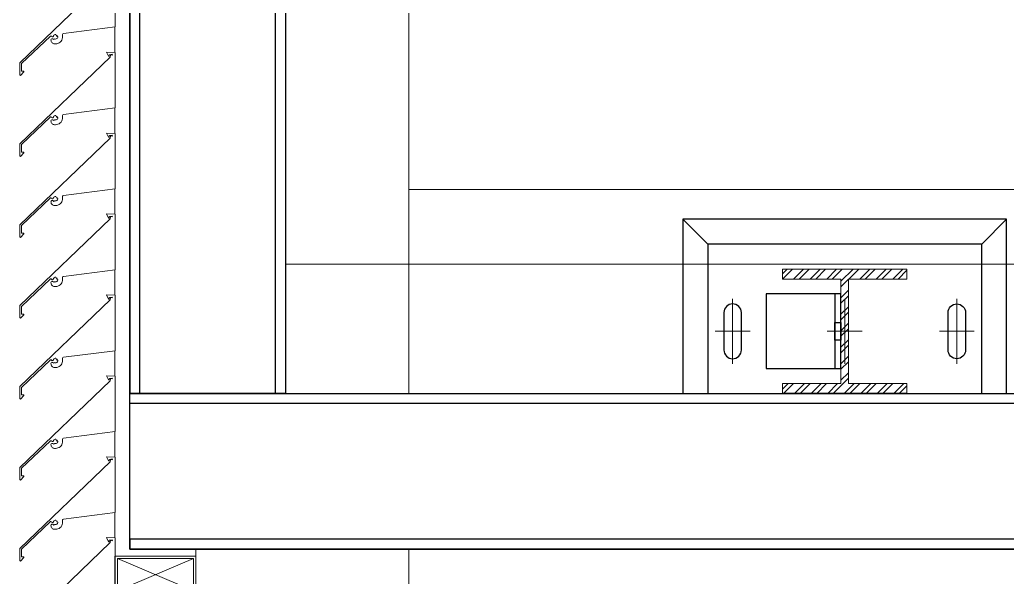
# Model space of a CAD drawing. Header units: millimetres. Extents: x -220592 to 404889, y -217665 to 38245.
# Drawn here: x 31012 to 31805, y -42267 to -41820 of the extents above; entities that cross this region are included whole.
import ezdxf

# ---------------------------------------------------------------- set-up
doc = ezdxf.new("R2010")
doc.units = ezdxf.units.MM
doc.set_wipeout_variables(frame=1)
doc.linetypes.add('XKITLINE00', pattern=[0])
doc.linetypes.add('XKITLINE02', pattern=[4, 2, -2])
for name, color, linetype in [('000 - 0_HIDE_OBJ_FRAMING_DEF_SUB_1', 7, 'Continuous'), ('000 - STRUCTURE_STEEL_ACCESORIES_HATCH_', 7, 'Continuous'), ('000 - STRUCTURE_STEEL_ACCESORIES_HIDDEN_', 7, 'Continuous'), ('000 - STRUCTURE_STEEL_ACCESORIES_MAIN_COLOR_1', 7, 'Continuous'), ('000 - STRUCTURE_STEEL_FRAMING_CUT_COLOR_4', 7, 'Continuous'), ('000 - STRUCTURE_STEEL_FRAMING_DEF_SUB', 7, 'Continuous'), ('000 - STRUCTURE_STEEL_FRAMING_HIDDEN_', 7, 'Continuous'), ('000 - STRUCTURE_STEEL_FRAMING_SUB_COLOR_1', 7, 'Continuous'), ('000 - STRUCTURE_STEEL_FRAMING_SUB_COLOR_2', 7, 'Continuous'), ('000 - STRUCTURE_STEEL_FRAMING_WIPEOUT_', 7, 'Continuous')]:
    doc.layers.add(name, color=color, linetype=linetype)
doc.layers.add('Part', color=7, linetype='Continuous', lineweight=0)

# ---------------------------------------------------------------- blocks, each defined once
blk = doc.blocks.new('*A13546')
at = {"layer": 'Part', "color": 7, "linetype": 'XKITLINE00', "lineweight": 0}
for p, q in [((-138.958652, 99.640731), (-138.958652, 100.525601)), ((-138.308652, 92.345149), (-138.308652, 100.525601)), ((-138.958652, 98.990731), (-138.958652, 99.195027)), ((-138.958652, 98.340731), (-138.958652, 98.545027)), ((-138.958652, 97.690731), (-138.958652, 97.895027)), ((-138.958652, 97.040731), (-138.958652, 97.245027)), ((-138.958652, 96.390731), (-138.958652, 96.595027)), ((-138.958652, 95.740731), (-138.958652, 95.945027)), ((-138.958652, 95.090731), (-138.958652, 95.295027)), ((-138.958652, 94.440731), (-138.958652, 94.645027)), ((-138.958652, 93.790731), (-138.958652, 93.995027)), ((-138.958652, 93.140731), (-138.958652, 93.345027)), ((-138.958652, 92.490731), (-138.958652, 92.695027))]:
    blk.add_line(p, q, dxfattribs=at)
blk = doc.blocks.new('*A13870')
at = {"layer": 'Part', "color": 7, "linetype": 'XKITLINE00', "lineweight": 0}
for p, q in [((-138.998255, 92.453389), (-139.723377, 91.757143)), ((-138.958462, 92.490723), (-139.026148, 92.493345)), ((-139.026148, 92.493345), (-139.010613, 92.459858)), ((-139.010613, 92.459858), (-139.00549, 92.46027)), ((-139.00549, 92.46027), (-139.005361, 92.472461)), ((-139.005361, 92.472461), (-138.980378, 92.475601)), ((-138.995358, 92.471932), (-138.998255, 92.453389)), ((-138.995358, 92.471932), (-138.978342, 92.469028)), ((-138.980378, 92.475601), (-138.978342, 92.469028)), ((-138.958455, 92.045053), (-138.958462, 92.490723)), ((-139.708341, 91.750776), (-139.477326, 91.972179)), ((-139.477326, 91.972179), (-139.472166, 91.973271)), ((-139.472166, 91.973271), (-139.468512, 91.968644)), ((-139.453971, 91.969153), (-139.450857, 91.976726)), ((-139.450857, 91.976726), (-139.44619, 91.981513)), ((-139.44619, 91.981513), (-139.440114, 91.984303)), ((-139.440114, 91.984303), (-139.433442, 91.984725)), ((-139.433442, 91.984725), (-139.43112, 91.977335)), ((-139.43112, 91.977335), (-139.423955, 91.976391)), ((-139.423955, 91.976391), (-139.425124, 91.969331)), ((-139.380912, 91.979759), (-139.380672, 91.985281)), ((-139.379426, 91.969625), (-139.380912, 91.979759)), ((-139.380672, 91.985281), (-139.377536, 91.989833)), ((-139.379801, 91.959389), (-139.379426, 91.969625)), ((-139.377536, 91.989833), (-139.372461, 91.992023)), ((-139.372461, 91.992023), (-138.958455, 92.045053)), ((-139.470019, 91.947361), (-139.472659, 91.941887)), ((-139.472659, 91.941887), (-139.472163, 91.934117)), ((-139.472163, 91.934117), (-139.470428, 91.928621)), ((-139.470428, 91.928621), (-139.467674, 91.923558)), ((-139.464875, 91.950598), (-139.470019, 91.947361)), ((-139.468512, 91.968644), (-139.464048, 91.96479)), ((-139.467674, 91.923558), (-139.464002, 91.919115)), ((-139.458797, 91.95061), (-139.464875, 91.950598)), ((-139.464048, 91.96479), (-139.458154, 91.964996)), ((-139.464002, 91.919115), (-139.459549, 91.915457)), ((-139.459549, 91.915457), (-139.454479, 91.912717)), ((-139.453641, 91.947392), (-139.458797, 91.95061)), ((-139.458154, 91.964996), (-139.453971, 91.969153)), ((-139.454479, 91.912717), (-139.448978, 91.910998)), ((-139.450699, 91.94192), (-139.453641, 91.947392)), ((-139.448669, 91.946901), (-139.450699, 91.94192)), ((-139.448978, 91.910998), (-139.44325, 91.910362)), ((-139.443858, 91.949308), (-139.448669, 91.946901)), ((-139.43794, 91.948403), (-139.443858, 91.949308)), ((-139.44325, 91.910362), (-139.436451, 91.910264)), ((-139.43144, 91.948747), (-139.43794, 91.948403)), ((-139.436451, 91.910264), (-139.426238, 91.911049)), ((-139.425472, 91.951345), (-139.43144, 91.948747)), ((-139.426238, 91.911049), (-139.416337, 91.913672)), ((-139.42079, 91.955867), (-139.425472, 91.951345)), ((-139.425124, 91.969331), (-139.417418, 91.968225)), ((-139.417988, 91.961741), (-139.42079, 91.955867)), ((-139.417418, 91.968225), (-139.417988, 91.961741)), ((-139.416337, 91.913672), (-139.407074, 91.918045)), ((-139.407074, 91.918045), (-139.398758, 91.924023)), ((-139.398758, 91.924023), (-139.391662, 91.93141)), ((-139.391662, 91.93141), (-139.386022, 91.93996)), ((-139.386022, 91.93996), (-139.382024, 91.94939)), ((-139.382024, 91.94939), (-139.379801, 91.959389)), ((-139.723377, 91.757143), (-139.722824, 91.657992)), ((-139.707999, 91.68943), (-139.708341, 91.750776)), ((-139.722824, 91.657992), (-139.718143, 91.655523)), ((-139.718143, 91.655523), (-139.689494, 91.684412)), ((-139.690579, 91.689333), (-139.707999, 91.68943)), ((-139.689494, 91.684412), (-139.690579, 91.689333))]:
    blk.add_line(p, q, dxfattribs=at)
blk = doc.blocks.new('*A13871')
at = {"layer": 'Part', "color": 7, "linetype": 'XKITLINE00', "lineweight": 0}
for p, q in [((-138.998255, 93.103389), (-139.723377, 92.407143)), ((-138.958462, 93.140723), (-139.026148, 93.143345)), ((-139.026148, 93.143345), (-139.010613, 93.109858)), ((-139.010613, 93.109858), (-139.00549, 93.11027)), ((-139.00549, 93.11027), (-139.005361, 93.122461)), ((-139.005361, 93.122461), (-138.980378, 93.125601)), ((-138.995358, 93.121932), (-138.998255, 93.103389)), ((-138.995358, 93.121932), (-138.978342, 93.119028)), ((-138.980378, 93.125601), (-138.978342, 93.119028)), ((-138.958455, 92.695053), (-138.958462, 93.140723)), ((-139.372461, 92.642023), (-138.958455, 92.695053)), ((-139.708341, 92.400776), (-139.477326, 92.622179)), ((-139.477326, 92.622179), (-139.472166, 92.623271)), ((-139.472166, 92.623271), (-139.468512, 92.618644)), ((-139.468512, 92.618644), (-139.464048, 92.61479)), ((-139.464048, 92.61479), (-139.458154, 92.614996)), ((-139.458154, 92.614996), (-139.453971, 92.619153)), ((-139.453971, 92.619153), (-139.450857, 92.626726)), ((-139.450857, 92.626726), (-139.44619, 92.631513)), ((-139.44619, 92.631513), (-139.440114, 92.634303)), ((-139.440114, 92.634303), (-139.433442, 92.634725)), ((-139.433442, 92.634725), (-139.43112, 92.627335)), ((-139.43112, 92.627335), (-139.423955, 92.626391)), ((-139.42079, 92.605867), (-139.425472, 92.601345)), ((-139.423955, 92.626391), (-139.425124, 92.619331)), ((-139.425124, 92.619331), (-139.417418, 92.618225)), ((-139.417988, 92.611741), (-139.42079, 92.605867)), ((-139.417418, 92.618225), (-139.417988, 92.611741)), ((-139.382024, 92.59939), (-139.379801, 92.609389)), ((-139.380912, 92.629759), (-139.380672, 92.635281)), ((-139.379426, 92.619625), (-139.380912, 92.629759)), ((-139.380672, 92.635281), (-139.377536, 92.639833)), ((-139.379801, 92.609389), (-139.379426, 92.619625)), ((-139.377536, 92.639833), (-139.372461, 92.642023)), ((-139.470019, 92.597361), (-139.472659, 92.591887)), ((-139.472659, 92.591887), (-139.472163, 92.584117)), ((-139.472163, 92.584117), (-139.470428, 92.578621)), ((-139.470428, 92.578621), (-139.467674, 92.573558)), ((-139.464875, 92.600598), (-139.470019, 92.597361)), ((-139.467674, 92.573558), (-139.464002, 92.569115)), ((-139.458797, 92.60061), (-139.464875, 92.600598)), ((-139.464002, 92.569115), (-139.459549, 92.565457)), ((-139.459549, 92.565457), (-139.454479, 92.562717)), ((-139.453641, 92.597392), (-139.458797, 92.60061)), ((-139.454479, 92.562717), (-139.448978, 92.560998)), ((-139.450699, 92.59192), (-139.453641, 92.597392)), ((-139.448669, 92.596901), (-139.450699, 92.59192)), ((-139.448978, 92.560998), (-139.44325, 92.560362)), ((-139.443858, 92.599308), (-139.448669, 92.596901)), ((-139.43794, 92.598403), (-139.443858, 92.599308)), ((-139.44325, 92.560362), (-139.436451, 92.560264)), ((-139.43144, 92.598747), (-139.43794, 92.598403)), ((-139.436451, 92.560264), (-139.426238, 92.561049)), ((-139.425472, 92.601345), (-139.43144, 92.598747)), ((-139.426238, 92.561049), (-139.416337, 92.563672)), ((-139.416337, 92.563672), (-139.407074, 92.568045)), ((-139.407074, 92.568045), (-139.398758, 92.574023)), ((-139.398758, 92.574023), (-139.391662, 92.58141)), ((-139.391662, 92.58141), (-139.386022, 92.58996)), ((-139.386022, 92.58996), (-139.382024, 92.59939)), ((-139.723377, 92.407143), (-139.722824, 92.307992)), ((-139.707999, 92.33943), (-139.708341, 92.400776)), ((-139.722824, 92.307992), (-139.718143, 92.305523)), ((-139.718143, 92.305523), (-139.689494, 92.334412)), ((-139.690579, 92.339333), (-139.707999, 92.33943)), ((-139.689494, 92.334412), (-139.690579, 92.339333))]:
    blk.add_line(p, q, dxfattribs=at)
blk = doc.blocks.new('*A13872')
at = {"layer": 'Part', "color": 7, "linetype": 'XKITLINE00', "lineweight": 0}
for p, q in [((-138.958462, 93.790723), (-139.026148, 93.793345)), ((-139.026148, 93.793345), (-139.010613, 93.759858)), ((-138.998255, 93.753389), (-139.723377, 93.057143)), ((-139.010613, 93.759858), (-139.00549, 93.76027)), ((-139.00549, 93.76027), (-139.005361, 93.772461)), ((-139.005361, 93.772461), (-138.980378, 93.775601)), ((-138.995358, 93.771932), (-138.998255, 93.753389)), ((-138.995358, 93.771932), (-138.978342, 93.769028)), ((-138.980378, 93.775601), (-138.978342, 93.769028)), ((-138.958455, 93.345053), (-138.958462, 93.790723)), ((-139.372461, 93.292023), (-138.958455, 93.345053)), ((-139.708341, 93.050776), (-139.477326, 93.272179)), ((-139.477326, 93.272179), (-139.472166, 93.273271)), ((-139.470019, 93.247361), (-139.472659, 93.241887)), ((-139.472659, 93.241887), (-139.472163, 93.234117)), ((-139.472166, 93.273271), (-139.468512, 93.268644)), ((-139.464875, 93.250598), (-139.470019, 93.247361)), ((-139.468512, 93.268644), (-139.464048, 93.26479)), ((-139.458797, 93.25061), (-139.464875, 93.250598)), ((-139.464048, 93.26479), (-139.458154, 93.264996)), ((-139.453641, 93.247392), (-139.458797, 93.25061)), ((-139.458154, 93.264996), (-139.453971, 93.269153)), ((-139.453971, 93.269153), (-139.450857, 93.276726)), ((-139.450699, 93.24192), (-139.453641, 93.247392)), ((-139.450857, 93.276726), (-139.44619, 93.281513)), ((-139.448669, 93.246901), (-139.450699, 93.24192)), ((-139.443858, 93.249308), (-139.448669, 93.246901)), ((-139.44619, 93.281513), (-139.440114, 93.284303)), ((-139.43794, 93.248403), (-139.443858, 93.249308)), ((-139.440114, 93.284303), (-139.433442, 93.284725)), ((-139.43144, 93.248747), (-139.43794, 93.248403)), ((-139.433442, 93.284725), (-139.43112, 93.277335)), ((-139.425472, 93.251345), (-139.43144, 93.248747)), ((-139.43112, 93.277335), (-139.423955, 93.276391)), ((-139.42079, 93.255867), (-139.425472, 93.251345)), ((-139.423955, 93.276391), (-139.425124, 93.269331)), ((-139.425124, 93.269331), (-139.417418, 93.268225)), ((-139.417988, 93.261741), (-139.42079, 93.255867)), ((-139.417418, 93.268225), (-139.417988, 93.261741)), ((-139.391662, 93.23141), (-139.386022, 93.23996)), ((-139.386022, 93.23996), (-139.382024, 93.24939)), ((-139.382024, 93.24939), (-139.379801, 93.259389)), ((-139.380912, 93.279759), (-139.380672, 93.285281)), ((-139.379426, 93.269625), (-139.380912, 93.279759)), ((-139.380672, 93.285281), (-139.377536, 93.289833)), ((-139.379801, 93.259389), (-139.379426, 93.269625)), ((-139.377536, 93.289833), (-139.372461, 93.292023)), ((-139.472163, 93.234117), (-139.470428, 93.228621)), ((-139.470428, 93.228621), (-139.467674, 93.223558)), ((-139.467674, 93.223558), (-139.464002, 93.219115)), ((-139.464002, 93.219115), (-139.459549, 93.215457)), ((-139.459549, 93.215457), (-139.454479, 93.212717)), ((-139.454479, 93.212717), (-139.448978, 93.210998)), ((-139.448978, 93.210998), (-139.44325, 93.210362)), ((-139.44325, 93.210362), (-139.436451, 93.210264)), ((-139.436451, 93.210264), (-139.426238, 93.211049)), ((-139.426238, 93.211049), (-139.416337, 93.213672)), ((-139.416337, 93.213672), (-139.407074, 93.218045)), ((-139.407074, 93.218045), (-139.398758, 93.224023)), ((-139.398758, 93.224023), (-139.391662, 93.23141)), ((-139.723377, 93.057143), (-139.722824, 92.957992)), ((-139.707999, 92.98943), (-139.708341, 93.050776)), ((-139.722824, 92.957992), (-139.718143, 92.955523)), ((-139.718143, 92.955523), (-139.689494, 92.984412)), ((-139.690579, 92.989333), (-139.707999, 92.98943)), ((-139.689494, 92.984412), (-139.690579, 92.989333))]:
    blk.add_line(p, q, dxfattribs=at)
blk = doc.blocks.new('*A13873')
at = {"layer": 'Part', "color": 7, "linetype": 'XKITLINE00', "lineweight": 0}
for p, q in [((-138.958462, 94.440723), (-139.026148, 94.443345)), ((-139.026148, 94.443345), (-139.010613, 94.409858)), ((-138.958455, 93.995053), (-138.958462, 94.440723)), ((-138.998255, 94.403389), (-139.723377, 93.707143)), ((-139.010613, 94.409858), (-139.00549, 94.41027)), ((-139.00549, 94.41027), (-139.005361, 94.422461)), ((-139.005361, 94.422461), (-138.980378, 94.425601)), ((-138.995358, 94.421932), (-138.998255, 94.403389)), ((-138.995358, 94.421932), (-138.978342, 94.419028)), ((-138.980378, 94.425601), (-138.978342, 94.419028)), ((-139.372461, 93.942023), (-138.958455, 93.995053)), ((-139.708341, 93.700776), (-139.477326, 93.922179)), ((-139.477326, 93.922179), (-139.472166, 93.923271)), ((-139.470019, 93.897361), (-139.472659, 93.891887)), ((-139.472659, 93.891887), (-139.472163, 93.884117)), ((-139.472166, 93.923271), (-139.468512, 93.918644)), ((-139.472163, 93.884117), (-139.470428, 93.878621)), ((-139.470428, 93.878621), (-139.467674, 93.873558)), ((-139.464875, 93.900598), (-139.470019, 93.897361)), ((-139.468512, 93.918644), (-139.464048, 93.91479)), ((-139.467674, 93.873558), (-139.464002, 93.869115)), ((-139.458797, 93.90061), (-139.464875, 93.900598)), ((-139.464048, 93.91479), (-139.458154, 93.914996)), ((-139.453641, 93.897392), (-139.458797, 93.90061)), ((-139.458154, 93.914996), (-139.453971, 93.919153)), ((-139.453971, 93.919153), (-139.450857, 93.926726)), ((-139.450699, 93.89192), (-139.453641, 93.897392)), ((-139.450857, 93.926726), (-139.44619, 93.931513)), ((-139.448669, 93.896901), (-139.450699, 93.89192)), ((-139.443858, 93.899308), (-139.448669, 93.896901)), ((-139.44619, 93.931513), (-139.440114, 93.934303)), ((-139.43794, 93.898403), (-139.443858, 93.899308)), ((-139.440114, 93.934303), (-139.433442, 93.934725)), ((-139.43144, 93.898747), (-139.43794, 93.898403)), ((-139.433442, 93.934725), (-139.43112, 93.927335)), ((-139.425472, 93.901345), (-139.43144, 93.898747)), ((-139.43112, 93.927335), (-139.423955, 93.926391)), ((-139.42079, 93.905867), (-139.425472, 93.901345)), ((-139.423955, 93.926391), (-139.425124, 93.919331)), ((-139.425124, 93.919331), (-139.417418, 93.918225)), ((-139.417988, 93.911741), (-139.42079, 93.905867)), ((-139.417418, 93.918225), (-139.417988, 93.911741)), ((-139.407074, 93.868045), (-139.398758, 93.874023)), ((-139.398758, 93.874023), (-139.391662, 93.88141)), ((-139.391662, 93.88141), (-139.386022, 93.88996)), ((-139.386022, 93.88996), (-139.382024, 93.89939)), ((-139.382024, 93.89939), (-139.379801, 93.909389)), ((-139.380912, 93.929759), (-139.380672, 93.935281)), ((-139.379426, 93.919625), (-139.380912, 93.929759)), ((-139.380672, 93.935281), (-139.377536, 93.939833)), ((-139.379801, 93.909389), (-139.379426, 93.919625)), ((-139.377536, 93.939833), (-139.372461, 93.942023)), ((-139.464002, 93.869115), (-139.459549, 93.865457)), ((-139.459549, 93.865457), (-139.454479, 93.862717)), ((-139.454479, 93.862717), (-139.448978, 93.860998)), ((-139.448978, 93.860998), (-139.44325, 93.860362)), ((-139.44325, 93.860362), (-139.436451, 93.860264)), ((-139.436451, 93.860264), (-139.426238, 93.861049)), ((-139.426238, 93.861049), (-139.416337, 93.863672)), ((-139.416337, 93.863672), (-139.407074, 93.868045)), ((-139.723377, 93.707143), (-139.722824, 93.607992)), ((-139.707999, 93.63943), (-139.708341, 93.700776)), ((-139.690579, 93.639333), (-139.707999, 93.63943)), ((-139.689494, 93.634412), (-139.690579, 93.639333)), ((-139.722824, 93.607992), (-139.718143, 93.605523)), ((-139.718143, 93.605523), (-139.689494, 93.634412))]:
    blk.add_line(p, q, dxfattribs=at)
blk = doc.blocks.new('*A13874')
at = {"layer": 'Part', "color": 7, "linetype": 'XKITLINE00', "lineweight": 0}
for p, q in [((-138.958462, 95.090723), (-139.026148, 95.093345)), ((-139.026148, 95.093345), (-139.010613, 95.059858)), ((-139.00549, 95.06027), (-139.005361, 95.072461)), ((-139.005361, 95.072461), (-138.980378, 95.075601)), ((-138.995358, 95.071932), (-138.998255, 95.053389)), ((-138.995358, 95.071932), (-138.978342, 95.069028)), ((-138.980378, 95.075601), (-138.978342, 95.069028)), ((-138.958455, 94.645053), (-138.958462, 95.090723)), ((-138.998255, 95.053389), (-139.723377, 94.357143)), ((-139.010613, 95.059858), (-139.00549, 95.06027)), ((-139.380672, 94.585281), (-139.377536, 94.589833)), ((-139.377536, 94.589833), (-139.372461, 94.592023)), ((-139.372461, 94.592023), (-138.958455, 94.645053)), ((-139.708341, 94.350776), (-139.477326, 94.572179)), ((-139.477326, 94.572179), (-139.472166, 94.573271)), ((-139.470019, 94.547361), (-139.472659, 94.541887)), ((-139.472659, 94.541887), (-139.472163, 94.534117)), ((-139.472166, 94.573271), (-139.468512, 94.568644)), ((-139.472163, 94.534117), (-139.470428, 94.528621)), ((-139.470428, 94.528621), (-139.467674, 94.523558)), ((-139.464875, 94.550598), (-139.470019, 94.547361)), ((-139.468512, 94.568644), (-139.464048, 94.56479)), ((-139.467674, 94.523558), (-139.464002, 94.519115)), ((-139.458797, 94.55061), (-139.464875, 94.550598)), ((-139.464048, 94.56479), (-139.458154, 94.564996)), ((-139.464002, 94.519115), (-139.459549, 94.515457)), ((-139.459549, 94.515457), (-139.454479, 94.512717)), ((-139.453641, 94.547392), (-139.458797, 94.55061)), ((-139.458154, 94.564996), (-139.453971, 94.569153)), ((-139.454479, 94.512717), (-139.448978, 94.510998)), ((-139.453971, 94.569153), (-139.450857, 94.576726)), ((-139.450699, 94.54192), (-139.453641, 94.547392)), ((-139.450857, 94.576726), (-139.44619, 94.581513)), ((-139.448669, 94.546901), (-139.450699, 94.54192)), ((-139.448978, 94.510998), (-139.44325, 94.510362)), ((-139.443858, 94.549308), (-139.448669, 94.546901)), ((-139.44619, 94.581513), (-139.440114, 94.584303)), ((-139.43794, 94.548403), (-139.443858, 94.549308)), ((-139.44325, 94.510362), (-139.436451, 94.510264)), ((-139.440114, 94.584303), (-139.433442, 94.584725)), ((-139.43144, 94.548747), (-139.43794, 94.548403)), ((-139.436451, 94.510264), (-139.426238, 94.511049)), ((-139.433442, 94.584725), (-139.43112, 94.577335)), ((-139.425472, 94.551345), (-139.43144, 94.548747)), ((-139.43112, 94.577335), (-139.423955, 94.576391)), ((-139.426238, 94.511049), (-139.416337, 94.513672)), ((-139.42079, 94.555867), (-139.425472, 94.551345)), ((-139.423955, 94.576391), (-139.425124, 94.569331)), ((-139.425124, 94.569331), (-139.417418, 94.568225)), ((-139.417988, 94.561741), (-139.42079, 94.555867)), ((-139.417418, 94.568225), (-139.417988, 94.561741)), ((-139.416337, 94.513672), (-139.407074, 94.518045)), ((-139.407074, 94.518045), (-139.398758, 94.524023)), ((-139.398758, 94.524023), (-139.391662, 94.53141)), ((-139.391662, 94.53141), (-139.386022, 94.53996)), ((-139.386022, 94.53996), (-139.382024, 94.54939)), ((-139.382024, 94.54939), (-139.379801, 94.559389)), ((-139.380912, 94.579759), (-139.380672, 94.585281)), ((-139.379426, 94.569625), (-139.380912, 94.579759)), ((-139.379801, 94.559389), (-139.379426, 94.569625)), ((-139.723377, 94.357143), (-139.722824, 94.257992)), ((-139.707999, 94.28943), (-139.708341, 94.350776)), ((-139.718143, 94.255523), (-139.689494, 94.284412)), ((-139.690579, 94.289333), (-139.707999, 94.28943)), ((-139.689494, 94.284412), (-139.690579, 94.289333)), ((-139.722824, 94.257992), (-139.718143, 94.255523))]:
    blk.add_line(p, q, dxfattribs=at)
blk = doc.blocks.new('*A13875')
at = {"layer": 'Part', "color": 7, "linetype": 'XKITLINE00', "lineweight": 0}
for p, q in [((-138.998255, 95.703389), (-139.723377, 95.007143)), ((-138.958462, 95.740723), (-139.026148, 95.743345)), ((-139.026148, 95.743345), (-139.010613, 95.709858)), ((-139.010613, 95.709858), (-139.00549, 95.71027)), ((-139.00549, 95.71027), (-139.005361, 95.722461)), ((-139.005361, 95.722461), (-138.980378, 95.725601)), ((-138.995358, 95.721932), (-138.998255, 95.703389)), ((-138.995358, 95.721932), (-138.978342, 95.719028)), ((-138.980378, 95.725601), (-138.978342, 95.719028)), ((-138.958455, 95.295053), (-138.958462, 95.740723)), ((-139.708341, 95.000776), (-139.477326, 95.222179)), ((-139.477326, 95.222179), (-139.472166, 95.223271)), ((-139.472166, 95.223271), (-139.468512, 95.218644)), ((-139.453971, 95.219153), (-139.450857, 95.226726)), ((-139.450857, 95.226726), (-139.44619, 95.231513)), ((-139.44619, 95.231513), (-139.440114, 95.234303)), ((-139.440114, 95.234303), (-139.433442, 95.234725)), ((-139.433442, 95.234725), (-139.43112, 95.227335)), ((-139.43112, 95.227335), (-139.423955, 95.226391)), ((-139.423955, 95.226391), (-139.425124, 95.219331)), ((-139.380912, 95.229759), (-139.380672, 95.235281)), ((-139.379426, 95.219625), (-139.380912, 95.229759)), ((-139.380672, 95.235281), (-139.377536, 95.239833)), ((-139.377536, 95.239833), (-139.372461, 95.242023)), ((-139.372461, 95.242023), (-138.958455, 95.295053)), ((-139.470019, 95.197361), (-139.472659, 95.191887)), ((-139.472659, 95.191887), (-139.472163, 95.184117)), ((-139.472163, 95.184117), (-139.470428, 95.178621)), ((-139.470428, 95.178621), (-139.467674, 95.173558)), ((-139.464875, 95.200598), (-139.470019, 95.197361)), ((-139.468512, 95.218644), (-139.464048, 95.21479)), ((-139.467674, 95.173558), (-139.464002, 95.169115)), ((-139.458797, 95.20061), (-139.464875, 95.200598)), ((-139.464048, 95.21479), (-139.458154, 95.214996)), ((-139.464002, 95.169115), (-139.459549, 95.165457)), ((-139.459549, 95.165457), (-139.454479, 95.162717)), ((-139.453641, 95.197392), (-139.458797, 95.20061)), ((-139.458154, 95.214996), (-139.453971, 95.219153)), ((-139.454479, 95.162717), (-139.448978, 95.160998)), ((-139.450699, 95.19192), (-139.453641, 95.197392)), ((-139.448669, 95.196901), (-139.450699, 95.19192)), ((-139.448978, 95.160998), (-139.44325, 95.160362)), ((-139.443858, 95.199308), (-139.448669, 95.196901)), ((-139.43794, 95.198403), (-139.443858, 95.199308)), ((-139.44325, 95.160362), (-139.436451, 95.160264)), ((-139.43144, 95.198747), (-139.43794, 95.198403)), ((-139.436451, 95.160264), (-139.426238, 95.161049)), ((-139.425472, 95.201345), (-139.43144, 95.198747)), ((-139.426238, 95.161049), (-139.416337, 95.163672)), ((-139.42079, 95.205867), (-139.425472, 95.201345)), ((-139.425124, 95.219331), (-139.417418, 95.218225)), ((-139.417988, 95.211741), (-139.42079, 95.205867)), ((-139.417418, 95.218225), (-139.417988, 95.211741)), ((-139.416337, 95.163672), (-139.407074, 95.168045)), ((-139.407074, 95.168045), (-139.398758, 95.174023)), ((-139.398758, 95.174023), (-139.391662, 95.18141)), ((-139.391662, 95.18141), (-139.386022, 95.18996)), ((-139.386022, 95.18996), (-139.382024, 95.19939)), ((-139.382024, 95.19939), (-139.379801, 95.209389)), ((-139.379801, 95.209389), (-139.379426, 95.219625)), ((-139.723377, 95.007143), (-139.722824, 94.907992)), ((-139.707999, 94.93943), (-139.708341, 95.000776)), ((-139.722824, 94.907992), (-139.718143, 94.905523)), ((-139.718143, 94.905523), (-139.689494, 94.934412)), ((-139.690579, 94.939333), (-139.707999, 94.93943)), ((-139.689494, 94.934412), (-139.690579, 94.939333))]:
    blk.add_line(p, q, dxfattribs=at)
blk = doc.blocks.new('*A13876')
at = {"layer": 'Part', "color": 7, "linetype": 'XKITLINE00', "lineweight": 0}
for p, q in [((-138.998255, 96.353389), (-139.723377, 95.657143)), ((-138.958462, 96.390723), (-139.026148, 96.393345)), ((-139.026148, 96.393345), (-139.010613, 96.359858)), ((-139.010613, 96.359858), (-139.00549, 96.36027)), ((-139.00549, 96.36027), (-139.005361, 96.372461)), ((-139.005361, 96.372461), (-138.980378, 96.375601)), ((-138.995358, 96.371932), (-138.998255, 96.353389)), ((-138.995358, 96.371932), (-138.978342, 96.369028)), ((-138.980378, 96.375601), (-138.978342, 96.369028)), ((-138.958455, 95.945053), (-138.958462, 96.390723)), ((-139.372461, 95.892023), (-138.958455, 95.945053)), ((-139.708341, 95.650776), (-139.477326, 95.872179)), ((-139.477326, 95.872179), (-139.472166, 95.873271)), ((-139.472166, 95.873271), (-139.468512, 95.868644)), ((-139.468512, 95.868644), (-139.464048, 95.86479)), ((-139.464048, 95.86479), (-139.458154, 95.864996)), ((-139.458154, 95.864996), (-139.453971, 95.869153)), ((-139.453971, 95.869153), (-139.450857, 95.876726)), ((-139.450857, 95.876726), (-139.44619, 95.881513)), ((-139.44619, 95.881513), (-139.440114, 95.884303)), ((-139.440114, 95.884303), (-139.433442, 95.884725)), ((-139.433442, 95.884725), (-139.43112, 95.877335)), ((-139.43112, 95.877335), (-139.423955, 95.876391)), ((-139.42079, 95.855867), (-139.425472, 95.851345)), ((-139.423955, 95.876391), (-139.425124, 95.869331)), ((-139.425124, 95.869331), (-139.417418, 95.868225)), ((-139.417988, 95.861741), (-139.42079, 95.855867)), ((-139.417418, 95.868225), (-139.417988, 95.861741)), ((-139.382024, 95.84939), (-139.379801, 95.859389)), ((-139.380912, 95.879759), (-139.380672, 95.885281)), ((-139.379426, 95.869625), (-139.380912, 95.879759)), ((-139.380672, 95.885281), (-139.377536, 95.889833)), ((-139.379801, 95.859389), (-139.379426, 95.869625)), ((-139.377536, 95.889833), (-139.372461, 95.892023)), ((-139.470019, 95.847361), (-139.472659, 95.841887)), ((-139.472659, 95.841887), (-139.472163, 95.834117)), ((-139.472163, 95.834117), (-139.470428, 95.828621)), ((-139.470428, 95.828621), (-139.467674, 95.823558)), ((-139.464875, 95.850598), (-139.470019, 95.847361)), ((-139.467674, 95.823558), (-139.464002, 95.819115)), ((-139.458797, 95.85061), (-139.464875, 95.850598)), ((-139.464002, 95.819115), (-139.459549, 95.815457)), ((-139.459549, 95.815457), (-139.454479, 95.812717)), ((-139.453641, 95.847392), (-139.458797, 95.85061)), ((-139.454479, 95.812717), (-139.448978, 95.810998)), ((-139.450699, 95.84192), (-139.453641, 95.847392)), ((-139.448669, 95.846901), (-139.450699, 95.84192)), ((-139.448978, 95.810998), (-139.44325, 95.810362)), ((-139.443858, 95.849308), (-139.448669, 95.846901)), ((-139.43794, 95.848403), (-139.443858, 95.849308)), ((-139.44325, 95.810362), (-139.436451, 95.810264)), ((-139.43144, 95.848747), (-139.43794, 95.848403)), ((-139.436451, 95.810264), (-139.426238, 95.811049)), ((-139.425472, 95.851345), (-139.43144, 95.848747)), ((-139.426238, 95.811049), (-139.416337, 95.813672)), ((-139.416337, 95.813672), (-139.407074, 95.818045)), ((-139.407074, 95.818045), (-139.398758, 95.824023)), ((-139.398758, 95.824023), (-139.391662, 95.83141)), ((-139.391662, 95.83141), (-139.386022, 95.83996)), ((-139.386022, 95.83996), (-139.382024, 95.84939)), ((-139.723377, 95.657143), (-139.722824, 95.557992)), ((-139.707999, 95.58943), (-139.708341, 95.650776)), ((-139.722824, 95.557992), (-139.718143, 95.555523)), ((-139.718143, 95.555523), (-139.689494, 95.584412)), ((-139.690579, 95.589333), (-139.707999, 95.58943)), ((-139.689494, 95.584412), (-139.690579, 95.589333))]:
    blk.add_line(p, q, dxfattribs=at)
blk = doc.blocks.new('*A13877')
at = {"layer": 'Part', "color": 7, "linetype": 'XKITLINE00', "lineweight": 0}
for p, q in [((-138.998255, 97.003389), (-139.723377, 96.307143)), ((-138.958462, 97.040723), (-139.026148, 97.043345)), ((-139.026148, 97.043345), (-139.010613, 97.009858)), ((-139.010613, 97.009858), (-139.00549, 97.01027)), ((-139.00549, 97.01027), (-139.005361, 97.022461)), ((-139.005361, 97.022461), (-138.980378, 97.025601)), ((-138.995358, 97.021932), (-138.998255, 97.003389)), ((-138.995358, 97.021932), (-138.978342, 97.019028)), ((-138.980378, 97.025601), (-138.978342, 97.019028)), ((-138.958455, 96.595053), (-138.958462, 97.040723)), ((-139.372461, 96.542023), (-138.958455, 96.595053)), ((-139.708341, 96.300776), (-139.477326, 96.522179)), ((-139.477326, 96.522179), (-139.472166, 96.523271)), ((-139.470019, 96.497361), (-139.472659, 96.491887)), ((-139.472659, 96.491887), (-139.472163, 96.484117)), ((-139.472166, 96.523271), (-139.468512, 96.518644)), ((-139.464875, 96.500598), (-139.470019, 96.497361)), ((-139.468512, 96.518644), (-139.464048, 96.51479)), ((-139.458797, 96.50061), (-139.464875, 96.500598)), ((-139.464048, 96.51479), (-139.458154, 96.514996)), ((-139.453641, 96.497392), (-139.458797, 96.50061)), ((-139.458154, 96.514996), (-139.453971, 96.519153)), ((-139.453971, 96.519153), (-139.450857, 96.526726)), ((-139.450699, 96.49192), (-139.453641, 96.497392)), ((-139.450857, 96.526726), (-139.44619, 96.531513)), ((-139.448669, 96.496901), (-139.450699, 96.49192)), ((-139.443858, 96.499308), (-139.448669, 96.496901)), ((-139.44619, 96.531513), (-139.440114, 96.534303)), ((-139.43794, 96.498403), (-139.443858, 96.499308)), ((-139.440114, 96.534303), (-139.433442, 96.534725)), ((-139.43144, 96.498747), (-139.43794, 96.498403)), ((-139.433442, 96.534725), (-139.43112, 96.527335)), ((-139.425472, 96.501345), (-139.43144, 96.498747)), ((-139.43112, 96.527335), (-139.423955, 96.526391)), ((-139.42079, 96.505867), (-139.425472, 96.501345)), ((-139.423955, 96.526391), (-139.425124, 96.519331)), ((-139.425124, 96.519331), (-139.417418, 96.518225)), ((-139.417988, 96.511741), (-139.42079, 96.505867)), ((-139.417418, 96.518225), (-139.417988, 96.511741)), ((-139.391662, 96.48141), (-139.386022, 96.48996)), ((-139.386022, 96.48996), (-139.382024, 96.49939)), ((-139.382024, 96.49939), (-139.379801, 96.509389)), ((-139.380912, 96.529759), (-139.380672, 96.535281)), ((-139.379426, 96.519625), (-139.380912, 96.529759)), ((-139.380672, 96.535281), (-139.377536, 96.539833)), ((-139.379801, 96.509389), (-139.379426, 96.519625)), ((-139.377536, 96.539833), (-139.372461, 96.542023)), ((-139.472163, 96.484117), (-139.470428, 96.478621)), ((-139.470428, 96.478621), (-139.467674, 96.473558)), ((-139.467674, 96.473558), (-139.464002, 96.469115)), ((-139.464002, 96.469115), (-139.459549, 96.465457)), ((-139.459549, 96.465457), (-139.454479, 96.462717)), ((-139.454479, 96.462717), (-139.448978, 96.460998)), ((-139.448978, 96.460998), (-139.44325, 96.460362)), ((-139.44325, 96.460362), (-139.436451, 96.460264)), ((-139.436451, 96.460264), (-139.426238, 96.461049)), ((-139.426238, 96.461049), (-139.416337, 96.463672)), ((-139.416337, 96.463672), (-139.407074, 96.468045)), ((-139.407074, 96.468045), (-139.398758, 96.474023)), ((-139.398758, 96.474023), (-139.391662, 96.48141)), ((-139.723377, 96.307143), (-139.722824, 96.207992)), ((-139.707999, 96.23943), (-139.708341, 96.300776)), ((-139.722824, 96.207992), (-139.718143, 96.205523)), ((-139.718143, 96.205523), (-139.689494, 96.234412)), ((-139.690579, 96.239333), (-139.707999, 96.23943)), ((-139.689494, 96.234412), (-139.690579, 96.239333))]:
    blk.add_line(p, q, dxfattribs=at)
blk = doc.blocks.new('*A13880')
at = {"layer": 'Part', "color": 7, "linetype": 'XKITLINE00', "lineweight": 0}
for p, q in [((-138.958652, 92.045149), (-138.958652, 92.345149)), ((-138.308652, 92.345149), (-138.958652, 92.345149)), ((-138.938652, 92.065149), (-138.328652, 92.325149)), ((-138.938652, 92.325149), (-138.328652, 92.065149)), ((-138.938652, 92.065149), (-138.938652, 92.325149)), ((-138.938652, 92.325149), (-138.328652, 92.325149)), ((-138.328652, 92.325149), (-138.328652, 92.065149)), ((-138.308652, 92.045149), (-138.308652, 92.345149)), ((-138.328652, 92.065149), (-138.938652, 92.065149)), ((-138.958652, 92.045149), (-138.308652, 92.045149))]:
    blk.add_line(p, q, dxfattribs=at)
blk = doc.blocks.new('*A13531')
at = {"layer": '000 - 0_HIDE_OBJ_FRAMING_DEF_SUB_1', "color": 7, "linetype": 'XKITLINE00', "lineweight": 0}
for p, q in [((-135.563334, 94.690337), (-135.563334, 101.570805)), ((-135.563334, 91.945101), (-135.563334, 92.690364))]:
    blk.add_line(p, q, dxfattribs=at)
blk = doc.blocks.new('*A13471')
at = {"layer": '000 - 0_HIDE_OBJ_FRAMING_DEF_SUB_1', "color": 7, "linetype": 'XKITLINE00', "lineweight": 0}
blk.add_line((-135.563334, 95.290814), (-84.063213, 95.290814), dxfattribs=at)
blk = doc.blocks.new('*A13540')
at = {"layer": '000 - 0_HIDE_OBJ_FRAMING_DEF_SUB_1', "color": 7, "linetype": 'XKITLINE00', "lineweight": 0}
for p, q in [((-135.563334, 94.690364), (-135.563334, 92.690364)), ((-135.563334, 94.690364), (-87.063349, 94.690364)), ((-135.563334, 92.690364), (-87.063349, 92.690364))]:
    blk.add_line(p, q, dxfattribs=at)
blk = doc.blocks.new('*A13541')
at = {"layer": '000 - 0_HIDE_OBJ_FRAMING_DEF_SUB_1', "color": 7, "linetype": 'XKITLINE00', "lineweight": 0}
blk.add_line((-135.563334, 95.290805), (-84.063213, 95.290805), dxfattribs=at)
blk = doc.blocks.new('*A13713')
at = {"layer": '000 - 0_HIDE_OBJ_FRAMING_DEF_SUB_1', "color": 7, "linetype": 'XKITLINE00', "lineweight": 0}
for p, q in [((-135.563334, 94.690337), (-137.563334, 94.690337)), ((-137.563334, 94.690337), (-137.563334, 92.690337)), ((-137.563334, 92.690337), (-135.563334, 92.690337))]:
    blk.add_line(p, q, dxfattribs=at)
blk = doc.blocks.new('W-1-PP18-ST_20260402-011103_LOWER_PL')
at = {"layer": '000 - 0_HIDE_OBJ_FRAMING_DEF_SUB_1', "color": 7, "lineweight": 0, "xscale": 100, "yscale": 100, "zscale": 100}
for name in ['*A13471', '*A13531', '*A13541', '*A13713', '*A13540']:
    blk.add_blockref(name, (17759.3349, -35779.0805), dxfattribs=at)
blk = doc.blocks.new('000_ASPG_TYP_FILES_STRUCTURE_STEEL_BK')
at = {"layer": '000 - STRUCTURE_STEEL_ACCESORIES_HIDDEN_', "color": 7}
blk.add_lwpolyline([(0, 7), (5, 7), (5, -7), (0, -7)], close=True, dxfattribs=at)
at = {"layer": '000 - STRUCTURE_STEEL_ACCESORIES_MAIN_COLOR_1', "color": 7}
for points in [[(0, -30), (60, -30), (60, 30), (0, 30)], [(0, -30), (5, -30), (5, 30), (0, 30)]]:
    blk.add_lwpolyline(points, close=True, dxfattribs=at)
blk = doc.blocks.new('000_CKST_FAMELINE_STEEL_STRUCTURE-COLUMN_TOP_VIEW')
at = {"layer": '000 - STRUCTURE_STEEL_FRAMING_DEF_SUB', "color": 7, "linetype": 'XKITLINE00', "lineweight": 0}
for p, q in [((0, 76), (0, 104)), ((26, 90), (-26, 90)), ((0, 14), (0, -14)), ((26, 0), (-26, 0)), ((0, -76), (0, -104)), ((26, -90), (-26, -90))]:
    blk.add_line(p, q, dxfattribs=at)
at = {"layer": '000 - STRUCTURE_STEEL_FRAMING_SUB_COLOR_2', "color": 7}
for p, q in [((-70, 110), (-90, 130)), ((70, 110), (90, 130)), ((-70, -110), (-90, -130)), ((70, -110), (90, -130))]:
    blk.add_line(p, q, dxfattribs=at)
for points in [[(90, 130), (-90, 130), (-90, -130), (90, -130)], [(70, 110), (-70, 110), (-70, -110), (70, -110)]]:
    blk.add_lwpolyline(points, close=True, dxfattribs=at)
for points in [[(15, 83), (-15, 83, -0.414214), (-22, 90, -0.414214), (-15, 97), (15, 97, -0.414214), (22, 90), (22, 90, -0.414214)], [(15, -83), (-15, -83, 0.414214), (-22, -90, 0.414214), (-15, -97), (15, -97, 0.414214), (22, -90), (22, -90, 0.414214)]]:
    blk.add_lwpolyline(points, format="xyb", close=True, dxfattribs=at)
at = {"color": 7, "rotation": 270}
blk.add_blockref('000_ASPG_TYP_FILES_STRUCTURE_STEEL_BK', (0, -3), dxfattribs=at)
at = {"color": 7}
blk.add_wipeout([(50, 50), (50, -50), (170, -50), (170, 50)], dxfattribs=at).dxf.layer = '000 - STRUCTURE_STEEL_FRAMING_WIPEOUT_'
at = {"layer": '000 - STRUCTURE_STEEL_ACCESORIES_HATCH_'}
h = blk.add_hatch(dxfattribs=at)
h.set_pattern_fill('ANSI32', scale=25, angle=270)
h.set_pattern_definition([(315, (1524.514, 2469.062), (6.629126, 6.629126), []), (315, (1524.514, 2464.642), (6.629126, 6.629126), [])])
h.paths.add_polyline_path([(-50, -50), (-42, -50), (-42, -3), (42, -3), (42, -50), (50, -50), (50, 50), (42, 50), (42, 3), (-42, 3), (-42, 50), (-50, 50)])
at = {"layer": '000 - STRUCTURE_STEEL_FRAMING_CUT_COLOR_4', "color": 7, "lineweight": 0}
blk.add_lwpolyline([(-50, -50), (-42, -50), (-42, -3), (42, -3), (42, -50), (50, -50), (50, 50), (42, 50), (42, 3), (-42, 3), (-42, 50), (-50, 50)], close=True, dxfattribs=at)
at = {"layer": '000 - STRUCTURE_STEEL_FRAMING_DEF_SUB', "color": 7, "linetype": 'XKITLINE00', "lineweight": 0}
for p, q in [((110, 44), (110, 16)), ((96, 30), (124, 30)), ((110, -16), (110, -44)), ((96, -30), (124, -30))]:
    blk.add_line(p, q, dxfattribs=at)
at = {"layer": '000 - STRUCTURE_STEEL_FRAMING_HIDDEN_', "color": 7, "linetype": 'XKITLINE02', "ltscale": 4}
for p, q in [((56, -50), (56, 50)), ((50, 3), (170, 3)), ((50, -3), (170, -3))]:
    blk.add_line(p, q, dxfattribs=at)
at = {"layer": '000 - STRUCTURE_STEEL_FRAMING_SUB_COLOR_2', "color": 7}
for p, q in [((50, 3), (50, -3)), ((170, 3), (170, -3))]:
    blk.add_line(p, q, dxfattribs=at)
blk.add_lwpolyline([(50, 50), (50, -50), (170, -50), (170, 50)], close=True, dxfattribs=at)
for centre in [(110, 30), (110, -30)]:
    blk.add_circle(centre, 7, dxfattribs=at)
blk = doc.blocks.new('*U17513')
at = {"color": 7}
blk.add_wipeout([(0, 0), (0, 125), (5499, 125), (5499, 0)], dxfattribs=at).dxf.layer = '000 - STRUCTURE_STEEL_FRAMING_WIPEOUT_'
at = {"layer": '000 - STRUCTURE_STEEL_FRAMING_SUB_COLOR_1', "color": 7}
for points in [[(0, 125), (0, 117), (5499, 117), (5499, 125)], [(0, 0), (0, 8), (5499, 8), (5499, 0)]]:
    blk.add_lwpolyline(points, close=True, dxfattribs=at)
at = {"layer": '000 - STRUCTURE_STEEL_FRAMING_SUB_COLOR_2', "color": 7}
blk.add_lwpolyline([(0, 0), (0, 125), (5499, 125), (5499, 0)], close=True, dxfattribs=at)
blk = doc.blocks.new('*U17514')
at = {"color": 7}
blk.add_wipeout([(0, 0), (0, 125), (767, 125), (767, 0)], dxfattribs=at).dxf.layer = '000 - STRUCTURE_STEEL_FRAMING_WIPEOUT_'
at = {"layer": '000 - STRUCTURE_STEEL_FRAMING_SUB_COLOR_1', "color": 7}
for points in [[(0, 125), (0, 117), (767, 117), (767, 125)], [(0, 0), (0, 8), (767, 8), (767, 0)]]:
    blk.add_lwpolyline(points, close=True, dxfattribs=at)
at = {"layer": '000 - STRUCTURE_STEEL_FRAMING_SUB_COLOR_2', "color": 7}
blk.add_lwpolyline([(0, 0), (0, 125), (767, 125), (767, 0)], close=True, dxfattribs=at)
blk = doc.blocks.new('W-1-PP18-ST_20260402-014810LOPL_MAIN_ST')
at = {"color": 7}
for name, p, rotation in [('*U17514', (4104, -26414), 90), ('000_CKST_FAMELINE_STEEL_STRUCTURE-COLUMN_TOP_VIEW', (4552.99, -26364), 270)]:
    blk.add_blockref(name, p, dxfattribs=dict(at, rotation=rotation))
at = {"color": 7, "rotation": 180}
blk.add_blockref('*U17513', (9478, -26414), dxfattribs=at)

msp = doc.modelspace()

# ---------------------------------------------------------------- block references
at = {"color": 7, "lineweight": 0, "xscale": 100, "yscale": 100, "zscale": 100}
for name in ['*A13546', '*A13877', '*A13876', '*A13875', '*A13874', '*A13873', '*A13872', '*A13871', '*A13870', '*A13880']:
    msp.add_blockref(name, (44984.4833, -51484.8507), dxfattribs=at)

# ---------------------------------------------------------------- next in the draw order: block references
at = {"layer": 'Defpoints', "color": 7}
msp.add_blockref('W-1-PP18-ST_20260402-011103_LOWER_PL', (27121.4984, -15705.7702), dxfattribs=at)

# ---------------------------------------------------------------- next in the draw order: block references
msp.add_blockref('W-1-PP18-ST_20260402-014810LOPL_MAIN_ST', (27121.4984, -15705.7702), dxfattribs=at)

doc.saveas('drawing.dxf')
